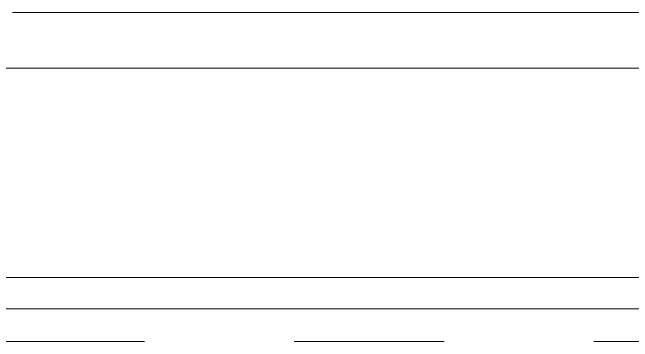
# Model space of a CAD drawing. Header units: metres. Extents: x 10.2 to 20.8, y -0.2 to 6.6.
# Drawn here: x 15.1951 to 15.6094, y 2.6 to 2.82 of the extents above; entities that cross this region are included whole.
import ezdxf

# ---------------------------------------------------------------- set-up
doc = ezdxf.new("R2010")
doc.units = ezdxf.units.M
doc.linetypes.add('_Pontos', pattern=[0.002, 0, -0.002])
for name, color, linetype, lineweight in [('Níveis', 10, 'Continuous', 9), ('Paredes', 7, 'Continuous', 5), ('Quadro estrutural', 7, 'Continuous', 5)]:
    doc.layers.add(name, color=color, linetype=linetype, lineweight=lineweight)

# ---------------------------------------------------------------- blocks, each defined once
blk = doc.blocks.new('Tram - Tram-V5116-Corte 3')
at = {"layer": 'Quadro estrutural', "color": 250}
for p, q in [((16.59, 2.78278), (14.80554, 2.78278)), ((16.59, 2.64278), (15.12172, 2.64278))]:
    blk.add_line(p, q, dxfattribs=at)

msp = doc.modelspace()

# ---------------------------------------------------------------- linework, layer by layer
at = {"layer": 'Níveis', "color": 9, "linetype": '_Pontos'}
msp.add_line((10.18341, 2.6), (20.71446, 2.6), dxfattribs=at)
at = {"layer": 'Paredes', "color": 250}
msp.add_line((15.90699, 2.622), (15.13797, 2.622), dxfattribs=at)
at = {"layer": 'Quadro estrutural', "color": 250}
msp.add_line((15.19508, 2.82), (15.84982, 2.82), dxfattribs=at)

# ---------------------------------------------------------------- block references
msp.add_blockref('Tram - Tram-V5116-Corte 3', (0, 0), dxfattribs=at)

doc.saveas('drawing.dxf')
